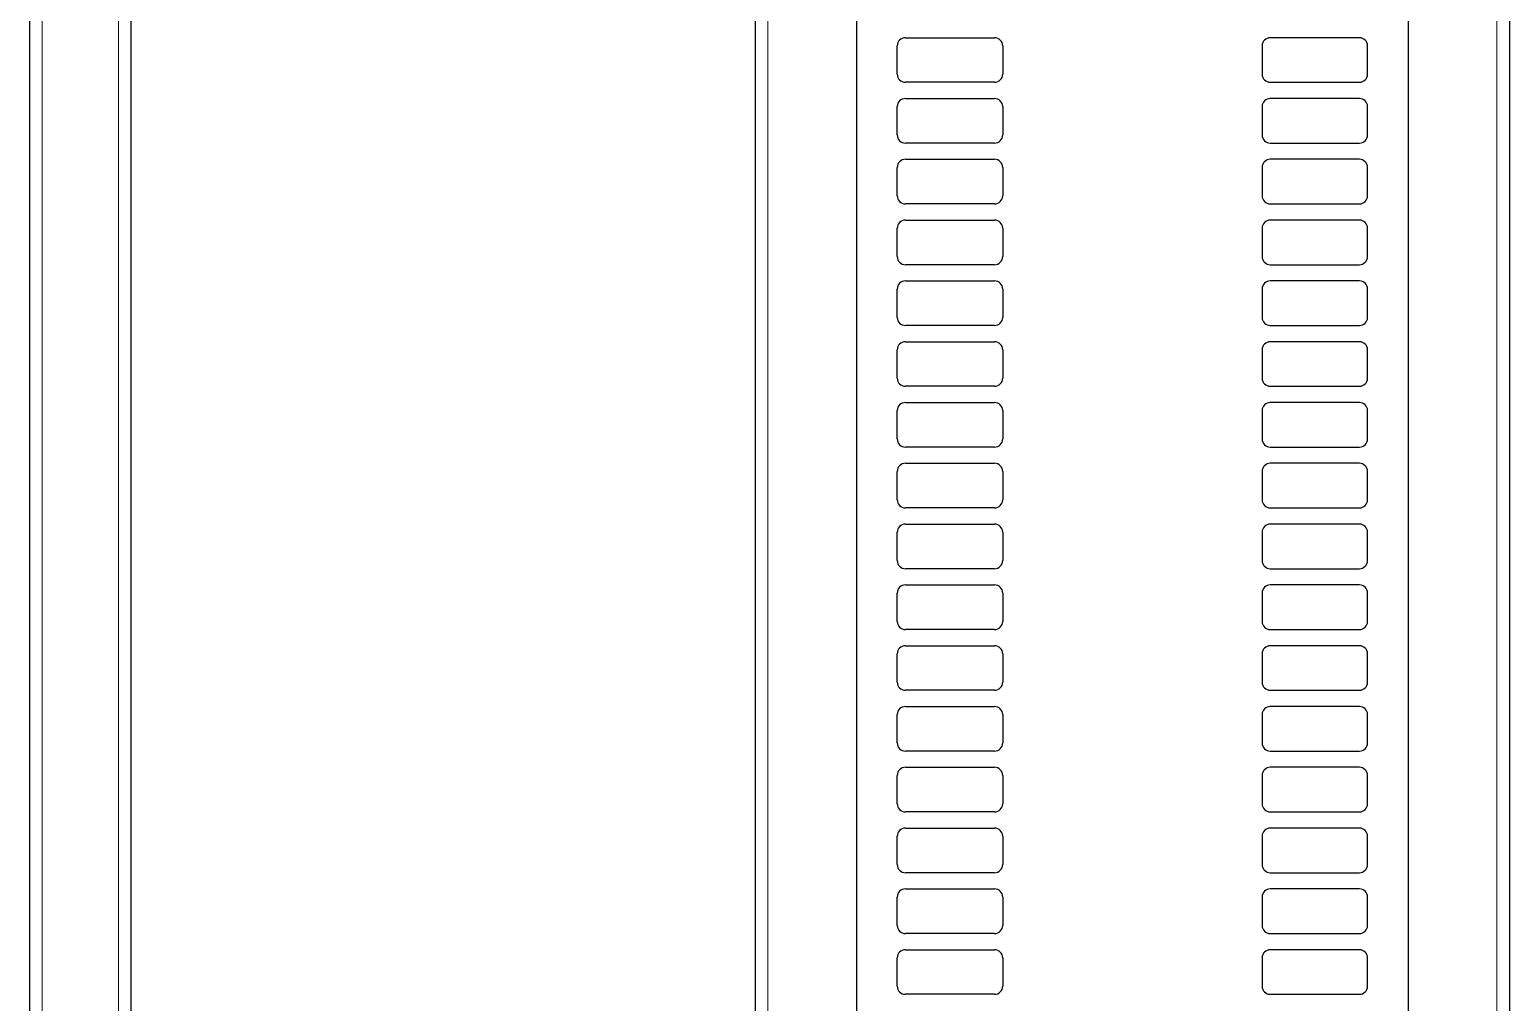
# Model space of a CAD drawing. Header units: millimetres. Extents: x -312 to 553, y -456 to 1988.
# Drawn here: x 123.6 to 488.6, y -60.2 to 179.8 of the extents above; entities that cross this region are included whole.
import ezdxf

# ---------------------------------------------------------------- set-up
doc = ezdxf.new("R2010")
doc.units = ezdxf.units.MM

msp = doc.modelspace()

# ---------------------------------------------------------------- linework, layer by layer
at = {"color": 8, "linetype": 'Continuous', "lineweight": 18}
for p, q in [((126.7, 1842.75), (126.7, -216.62)), ((145.5, -231.77), (145.5, 1842.75)), ((305.73, -240.25), (305.73, 1813.55)), ((485.53, 1813.55), (485.53, -240.25))]:
    msp.add_line(p, q, dxfattribs=at)
at = {"color": 7, "linetype": 'Continuous', "lineweight": 25}
for p, q in [((148.6, 1842.75), (148.6, -228.87)), ((302.63, -240.25), (302.63, 1842.75)), ((488.63, 1842.75), (488.63, -240.25)), ((123.6, 1813.55), (123.6, -221.25)), ((327.63, -240.25), (327.63, 1813.55)), ((463.63, 1813.55), (463.63, -240.25)), ((337.63, 168.75), (337.63, 175.75)), ((339.63, 177.75), (361.63, 177.75)), ((363.63, 175.75), (363.63, 168.75)), ((427.63, 175.75), (427.63, 168.75)), ((451.63, 177.75), (429.63, 177.75)), ((453.63, 168.75), (453.63, 175.75)), ((361.63, 166.75), (339.63, 166.75)), ((429.63, 166.75), (451.63, 166.75)), ((337.63, 153.75), (337.63, 160.75)), ((339.63, 162.75), (361.63, 162.75)), ((363.63, 160.75), (363.63, 153.75)), ((427.63, 160.75), (427.63, 153.75)), ((451.63, 162.75), (429.63, 162.75)), ((453.63, 153.75), (453.63, 160.75)), ((361.63, 151.75), (339.63, 151.75)), ((429.63, 151.75), (451.63, 151.75)), ((339.63, 147.75), (361.63, 147.75)), ((451.63, 147.75), (429.63, 147.75)), ((337.63, 138.75), (337.63, 145.75)), ((363.63, 145.75), (363.63, 138.75)), ((427.63, 145.75), (427.63, 138.75)), ((453.63, 138.75), (453.63, 145.75)), ((361.63, 136.75), (339.63, 136.75)), ((429.63, 136.75), (451.63, 136.75)), ((339.63, 132.75), (361.63, 132.75)), ((451.63, 132.75), (429.63, 132.75)), ((337.63, 123.75), (337.63, 130.75)), ((363.63, 130.75), (363.63, 123.75)), ((427.63, 130.75), (427.63, 123.75)), ((453.63, 123.75), (453.63, 130.75)), ((361.63, 121.75), (339.63, 121.75)), ((429.63, 121.75), (451.63, 121.75)), ((339.63, 117.75), (361.63, 117.75)), ((451.63, 117.75), (429.63, 117.75)), ((337.63, 108.75), (337.63, 115.75)), ((363.63, 115.75), (363.63, 108.75)), ((427.63, 115.75), (427.63, 108.75)), ((453.63, 108.75), (453.63, 115.75)), ((361.63, 106.75), (339.63, 106.75)), ((429.63, 106.75), (451.63, 106.75)), ((339.63, 102.75), (361.63, 102.75)), ((451.63, 102.75), (429.63, 102.75)), ((337.63, 93.75), (337.63, 100.75)), ((363.63, 100.75), (363.63, 93.75)), ((427.63, 100.75), (427.63, 93.75)), ((453.63, 93.75), (453.63, 100.75)), ((361.63, 91.75), (339.63, 91.75)), ((429.63, 91.75), (451.63, 91.75)), ((339.63, 87.75), (361.63, 87.75)), ((451.63, 87.75), (429.63, 87.75)), ((337.63, 78.75), (337.63, 85.75)), ((363.63, 85.75), (363.63, 78.75)), ((427.63, 85.75), (427.63, 78.75)), ((453.63, 78.75), (453.63, 85.75)), ((361.63, 76.75), (339.63, 76.75)), ((429.63, 76.75), (451.63, 76.75)), ((337.63, 63.75), (337.63, 70.75)), ((339.63, 72.75), (361.63, 72.75)), ((363.63, 70.75), (363.63, 63.75)), ((427.63, 70.75), (427.63, 63.75)), ((451.63, 72.75), (429.63, 72.75)), ((453.63, 63.75), (453.63, 70.75)), ((361.63, 61.75), (339.63, 61.75)), ((429.63, 61.75), (451.63, 61.75)), ((337.63, 48.75), (337.63, 55.75)), ((339.63, 57.75), (361.63, 57.75)), ((363.63, 55.75), (363.63, 48.75)), ((427.63, 55.75), (427.63, 48.75)), ((451.63, 57.75), (429.63, 57.75)), ((453.63, 48.75), (453.63, 55.75)), ((361.63, 46.75), (339.63, 46.75)), ((429.63, 46.75), (451.63, 46.75)), ((337.63, 33.75), (337.63, 40.75)), ((339.63, 42.75), (361.63, 42.75)), ((363.63, 40.75), (363.63, 33.75)), ((427.63, 40.75), (427.63, 33.75)), ((451.63, 42.75), (429.63, 42.75)), ((453.63, 33.75), (453.63, 40.75)), ((361.63, 31.75), (339.63, 31.75)), ((429.63, 31.75), (451.63, 31.75)), ((337.63, 18.75), (337.63, 25.75)), ((339.63, 27.75), (361.63, 27.75)), ((363.63, 25.75), (363.63, 18.75)), ((427.63, 25.75), (427.63, 18.75)), ((451.63, 27.75), (429.63, 27.75)), ((453.63, 18.75), (453.63, 25.75)), ((361.63, 16.75), (339.63, 16.75)), ((429.63, 16.75), (451.63, 16.75)), ((339.63, 12.75), (361.63, 12.75)), ((451.63, 12.75), (429.63, 12.75)), ((337.63, 3.75), (337.63, 10.75)), ((363.63, 10.75), (363.63, 3.75)), ((427.63, 10.75), (427.63, 3.75)), ((453.63, 3.75), (453.63, 10.75)), ((361.63, 1.75), (339.63, 1.75)), ((429.63, 1.75), (451.63, 1.75)), ((339.63, -2.25), (361.63, -2.25)), ((451.63, -2.25), (429.63, -2.25)), ((337.63, -11.25), (337.63, -4.25)), ((363.63, -4.25), (363.63, -11.25)), ((427.63, -4.25), (427.63, -11.25)), ((453.63, -11.25), (453.63, -4.25)), ((361.63, -13.25), (339.63, -13.25)), ((429.63, -13.25), (451.63, -13.25)), ((339.63, -17.25), (361.63, -17.25)), ((451.63, -17.25), (429.63, -17.25)), ((337.63, -26.25), (337.63, -19.25)), ((363.63, -19.25), (363.63, -26.25)), ((427.63, -19.25), (427.63, -26.25)), ((453.63, -26.25), (453.63, -19.25)), ((361.63, -28.25), (339.63, -28.25)), ((429.63, -28.25), (451.63, -28.25)), ((339.63, -32.25), (361.63, -32.25)), ((451.63, -32.25), (429.63, -32.25)), ((337.63, -41.25), (337.63, -34.25)), ((363.63, -34.25), (363.63, -41.25)), ((427.63, -34.25), (427.63, -41.25)), ((453.63, -41.25), (453.63, -34.25)), ((361.63, -43.25), (339.63, -43.25)), ((429.63, -43.25), (451.63, -43.25)), ((339.63, -47.25), (361.63, -47.25)), ((451.63, -47.25), (429.63, -47.25)), ((337.63, -56.25), (337.63, -49.25)), ((363.63, -49.25), (363.63, -56.25)), ((427.63, -49.25), (427.63, -56.25)), ((453.63, -56.25), (453.63, -49.25)), ((361.63, -58.25), (339.63, -58.25)), ((429.63, -58.25), (451.63, -58.25))]:
    msp.add_line(p, q, dxfattribs=at)
for centre, start, end in [((339.63, 175.75), 90, 180), ((361.63, 175.75), 0, 90), ((429.63, 175.75), 90, 180), ((451.63, 175.75), 0, 90), ((339.63, 168.75), 180, 270), ((361.63, 168.75), 270, 0), ((429.63, 168.75), 180, 270), ((451.63, 168.75), 270, 0), ((339.63, 160.75), 90, 180), ((361.63, 160.75), 0, 90), ((429.63, 160.75), 90, 180), ((451.63, 160.75), 0, 90), ((339.63, 153.75), 180, 270), ((361.63, 153.75), 270, 0), ((429.63, 153.75), 180, 270), ((451.63, 153.75), 270, 0), ((339.63, 145.75), 90, 180), ((361.63, 145.75), 0, 90), ((429.63, 145.75), 90, 180), ((451.63, 145.75), 0, 90), ((339.63, 138.75), 180, 270), ((361.63, 138.75), 270, 0), ((429.63, 138.75), 180, 270), ((451.63, 138.75), 270, 0), ((339.63, 130.75), 90, 180), ((361.63, 130.75), 0, 90), ((429.63, 130.75), 90, 180), ((451.63, 130.75), 0, 90), ((339.63, 123.75), 180, 270), ((361.63, 123.75), 270, 0), ((429.63, 123.75), 180, 270), ((451.63, 123.75), 270, 0), ((339.63, 115.75), 90, 180), ((361.63, 115.75), 0, 90), ((429.63, 115.75), 90, 180), ((451.63, 115.75), 0, 90), ((339.63, 108.75), 180, 270), ((361.63, 108.75), 270, 0), ((429.63, 108.75), 180, 270), ((451.63, 108.75), 270, 0), ((339.63, 100.75), 90, 180), ((361.63, 100.75), 0, 90), ((429.63, 100.75), 90, 180), ((451.63, 100.75), 0, 90), ((339.63, 93.75), 180, 270), ((361.63, 93.75), 270, 0), ((429.63, 93.75), 180, 270), ((451.63, 93.75), 270, 0), ((339.63, 85.75), 90, 180), ((361.63, 85.75), 0, 90), ((429.63, 85.75), 90, 180), ((451.63, 85.75), 0, 90), ((339.63, 78.75), 180, 270), ((361.63, 78.75), 270, 0), ((429.63, 78.75), 180, 270), ((451.63, 78.75), 270, 0), ((339.63, 70.75), 90, 180), ((361.63, 70.75), 0, 90), ((429.63, 70.75), 90, 180), ((451.63, 70.75), 0, 90), ((339.63, 63.75), 180, 270), ((361.63, 63.75), 270, 0), ((429.63, 63.75), 180, 270), ((451.63, 63.75), 270, 0), ((339.63, 55.75), 90, 180), ((361.63, 55.75), 0, 90), ((429.63, 55.75), 90, 180), ((451.63, 55.75), 0, 90), ((339.63, 48.75), 180, 270), ((361.63, 48.75), 270, 0), ((429.63, 48.75), 180, 270), ((451.63, 48.75), 270, 0), ((339.63, 40.75), 90, 180), ((361.63, 40.75), 0, 90), ((429.63, 40.75), 90, 180), ((451.63, 40.75), 0, 90), ((339.63, 33.75), 180, 270), ((361.63, 33.75), 270, 0), ((429.63, 33.75), 180, 270), ((451.63, 33.75), 270, 0), ((339.63, 25.75), 90, 180), ((361.63, 25.75), 0, 90), ((429.63, 25.75), 90, 180), ((451.63, 25.75), 0, 90), ((339.63, 18.75), 180, 270), ((361.63, 18.75), 270, 0), ((429.63, 18.75), 180, 270), ((451.63, 18.75), 270, 0), ((339.63, 10.75), 90, 180), ((361.63, 10.75), 0, 90), ((429.63, 10.75), 90, 180), ((451.63, 10.75), 0, 90), ((339.63, 3.75), 180, 270), ((361.63, 3.75), 270, 0), ((429.63, 3.75), 180, 270), ((451.63, 3.75), 270, 0), ((339.63, -4.25), 90, 180), ((361.63, -4.25), 0, 90), ((429.63, -4.25), 90, 180), ((451.63, -4.25), 0, 90), ((339.63, -11.25), 180, 270), ((361.63, -11.25), 270, 0), ((429.63, -11.25), 180, 270), ((451.63, -11.25), 270, 0), ((339.63, -19.25), 90, 180), ((361.63, -19.25), 0, 90), ((429.63, -19.25), 90, 180), ((451.63, -19.25), 0, 90), ((339.63, -26.25), 180, 270), ((361.63, -26.25), 270, 0), ((429.63, -26.25), 180, 270), ((451.63, -26.25), 270, 0), ((339.63, -34.25), 90, 180), ((361.63, -34.25), 0, 90), ((429.63, -34.25), 90, 180), ((451.63, -34.25), 0, 90), ((339.63, -41.25), 180, 270), ((361.63, -41.25), 270, 0), ((429.63, -41.25), 180, 270), ((451.63, -41.25), 270, 0), ((339.63, -49.25), 90, 180), ((361.63, -49.25), 0, 90), ((429.63, -49.25), 90, 180), ((451.63, -49.25), 0, 90), ((339.63, -56.25), 180, 270), ((361.63, -56.25), 270, 0), ((429.63, -56.25), 180, 270), ((451.63, -56.25), 270, 0)]:
    msp.add_arc(centre, 2, start, end, dxfattribs=at)

doc.saveas('drawing.dxf')
